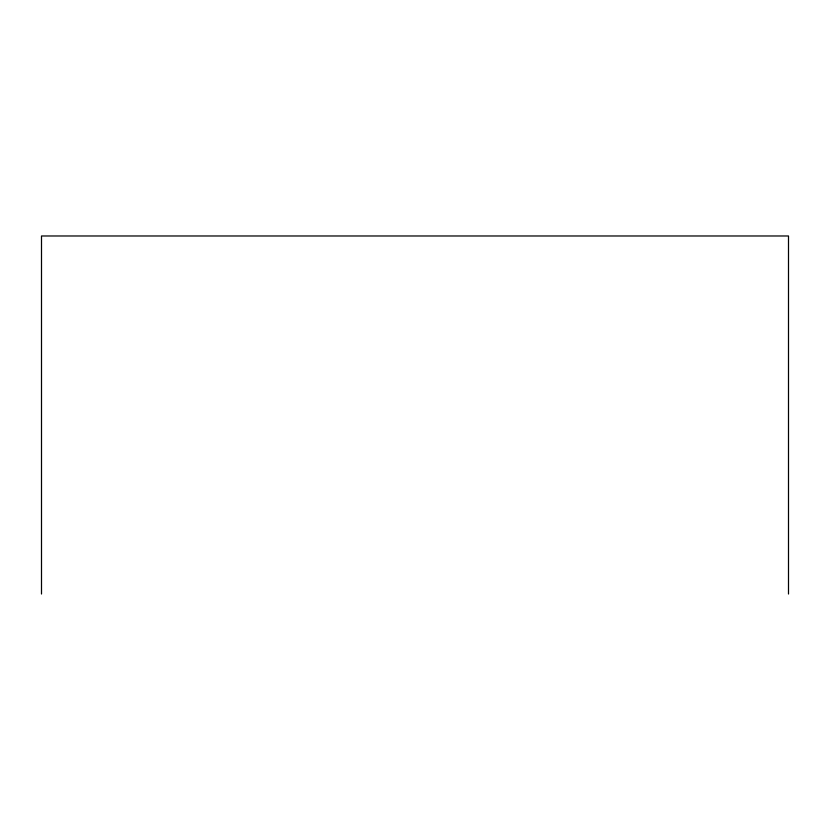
<?xml version="1.0" encoding="UTF-8"?>
<svg xmlns="http://www.w3.org/2000/svg" width="830" height="830" viewBox="0 0 830 830"><rect width="100%" height="100%" fill="white"/><g stroke="black" fill="none" stroke-linecap="round" stroke-linejoin="round"><path stroke-width="1.25" d="M788.5 594.021L788.5 235.979L41.5 235.979L41.5 594.021"/></g></svg>
